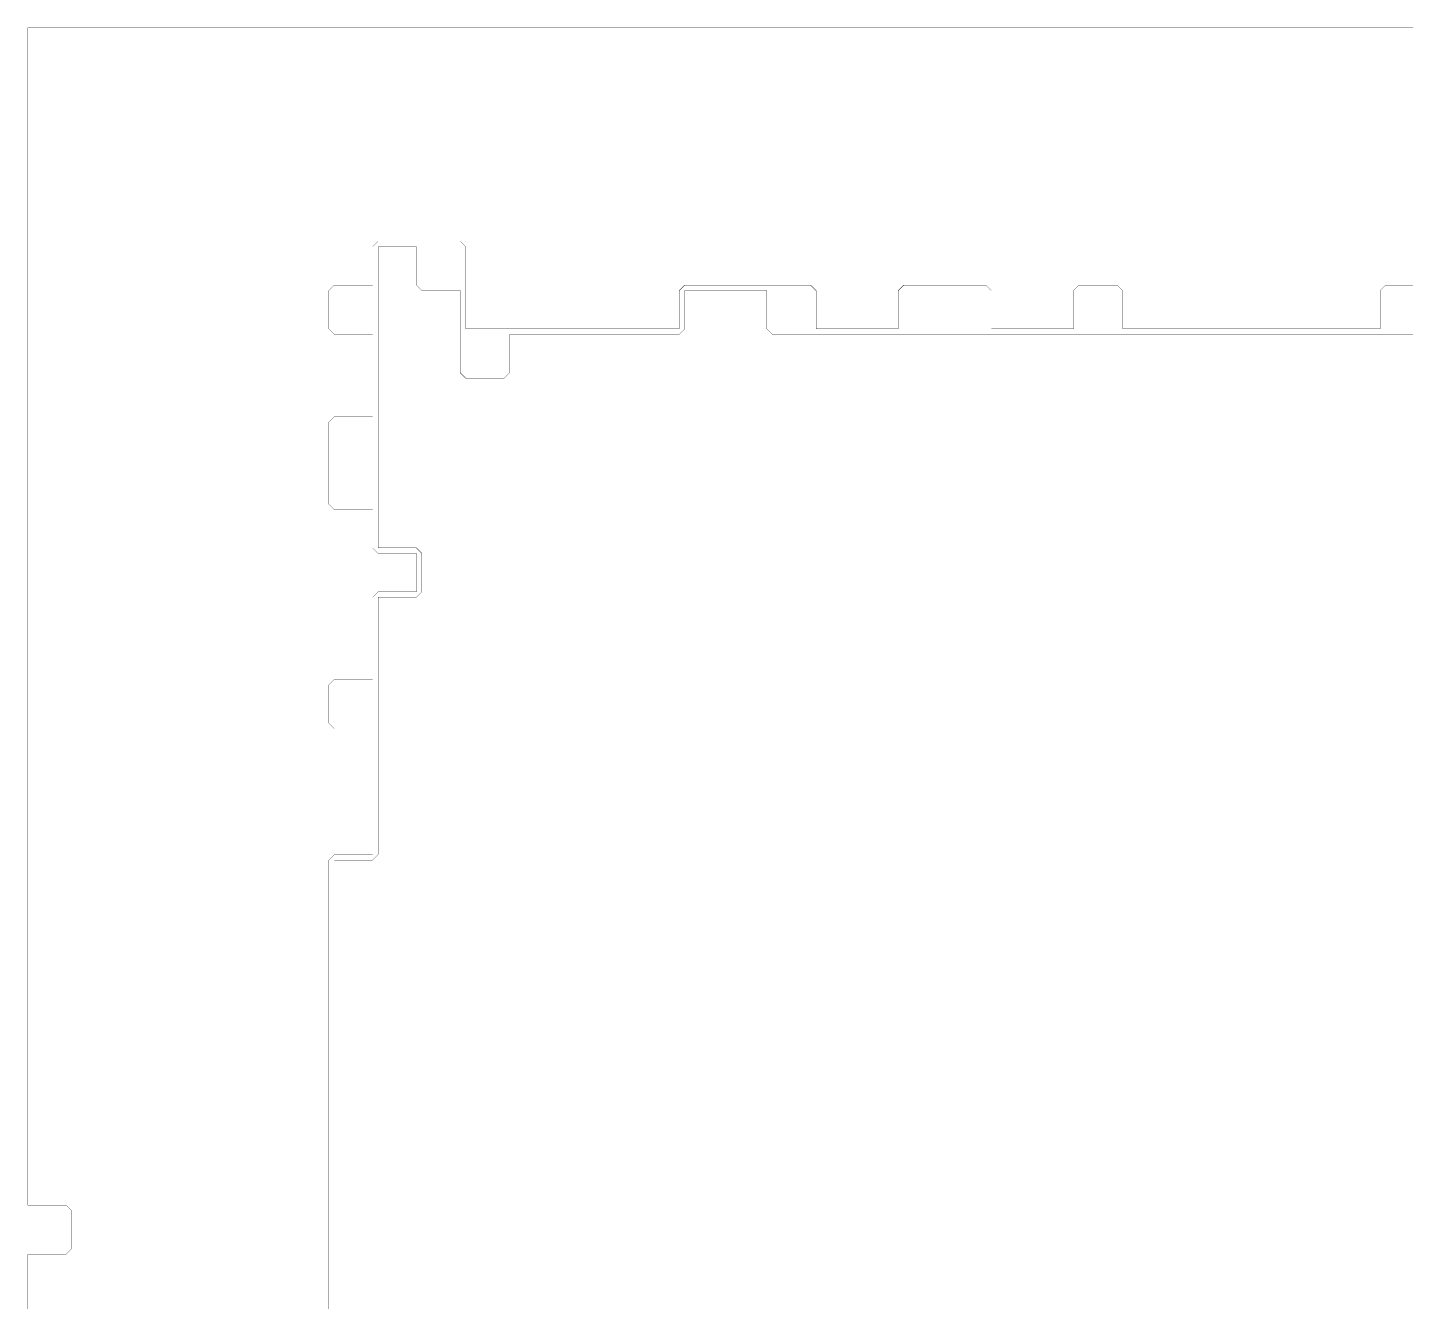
# Model space of a CAD drawing. Header units: metres. Extents: x 0 to 4990, y -4990 to 0.
# Drawn here: x 0 to 2461, y -2284 to 0 of the extents above; entities that cross this region are included whole.
import ezdxf

# ---------------------------------------------------------------- set-up
doc = ezdxf.new("R2010")
doc.units = ezdxf.units.M
doc.layers.add('conductor', color=1, linetype='Continuous')
doc.layers.add('substrate', color=5, linetype='Continuous')

msp = doc.modelspace()

# ---------------------------------------------------------------- linework, layer by layer
at = {"layer": 'conductor', "const_width": 0.5}
msp.add_lwpolyline([(2470.703125, -546.875), (2460.9375, -546.875), (2451.171875, -546.875), (2441.40625, -546.875), (2431.640625, -546.875), (2421.875, -546.875), (2412.109375, -546.875), (2402.34375, -546.875), (2392.578125, -546.875), (2382.8125, -546.875), (2373.046875, -546.875), (2363.28125, -546.875), (2353.515625, -546.875), (2343.75, -546.875), (2333.984375, -546.875), (2324.21875, -546.875), (2314.453125, -546.875), (2304.6875, -546.875), (2294.921875, -546.875), (2285.15625, -546.875), (2275.390625, -546.875), (2265.625, -546.875), (2255.859375, -546.875), (2246.09375, -546.875), (2236.328125, -546.875), (2226.5625, -546.875), (2216.796875, -546.875), (2207.03125, -546.875), (2197.265625, -546.875), (2187.5, -546.875), (2177.734375, -546.875), (2167.96875, -546.875), (2158.203125, -546.875), (2148.4375, -546.875), (2138.671875, -546.875), (2128.90625, -546.875), (2119.140625, -546.875), (2109.375, -546.875), (2099.609375, -546.875), (2089.84375, -546.875), (2080.078125, -546.875), (2070.3125, -546.875), (2060.546875, -546.875), (2050.78125, -546.875), (2041.015625, -546.875), (2031.25, -546.875), (2021.484375, -546.875), (2011.71875, -546.875), (2001.953125, -546.875), (1992.1875, -546.875), (1982.421875, -546.875), (1972.65625, -546.875), (1962.890625, -546.875), (1953.125, -546.875), (1943.359375, -546.875), (1933.59375, -546.875), (1923.828125, -546.875), (1914.0625, -546.875), (1904.296875, -546.875), (1894.53125, -546.875), (1884.765625, -546.875), (1875, -546.875), (1865.234375, -546.875), (1855.46875, -546.875), (1845.703125, -546.875), (1835.9375, -546.875), (1826.171875, -546.875), (1816.40625, -546.875), (1806.640625, -546.875), (1796.875, -546.875), (1787.109375, -546.875), (1777.34375, -546.875), (1767.578125, -546.875), (1757.8125, -546.875), (1748.046875, -546.875), (1738.28125, -546.875), (1728.515625, -546.875), (1718.75, -546.875), (1708.984375, -546.875), (1699.21875, -546.875), (1689.453125, -546.875), (1679.6875, -546.875), (1669.921875, -546.875), (1660.15625, -546.875), (1650.390625, -546.875), (1640.625, -546.875), (1630.859375, -546.875), (1621.09375, -546.875), (1611.328125, -546.875), (1601.5625, -546.875), (1591.796875, -546.875), (1582.03125, -546.875), (1572.265625, -546.875), (1562.5, -546.875), (1552.734375, -546.875), (1542.96875, -546.875), (1533.203125, -546.875), (1523.4375, -546.875), (1513.671875, -546.875), (1503.90625, -546.875), (1494.140625, -546.875), (1484.375, -546.875), (1474.609375, -546.875), (1464.84375, -546.875), (1455.078125, -546.875), (1445.3125, -546.875), (1435.546875, -546.875), (1425.78125, -546.875), (1416.015625, -546.875), (1406.25, -546.875), (1396.484375, -546.875), (1386.71875, -546.875), (1376.953125, -546.875), (1367.1875, -546.875), (1357.421875, -546.875), (1347.65625, -546.875), (1337.890625, -546.875), (1328.125, -546.875), (1318.359375, -537.109375), (1318.359375, -527.34375), (1318.359375, -517.578125), (1318.359375, -507.8125), (1318.359375, -498.046875), (1318.359375, -488.28125), (1318.359375, -478.515625), (1318.359375, -468.75), (1308.59375, -468.75), (1298.828125, -468.75), (1289.0625, -468.75), (1279.296875, -468.75), (1269.53125, -468.75), (1259.765625, -468.75), (1250, -468.75), (1240.234375, -468.75), (1230.46875, -468.75), (1220.703125, -468.75), (1210.9375, -468.75), (1201.171875, -468.75), (1191.40625, -468.75), (1181.640625, -468.75), (1171.875, -468.75), (1171.875, -478.515625), (1171.875, -488.28125), (1171.875, -498.046875), (1171.875, -507.8125), (1171.875, -517.578125), (1171.875, -527.34375), (1171.875, -537.109375), (1162.109375, -546.875), (1152.34375, -546.875), (1142.578125, -546.875), (1132.8125, -546.875), (1123.046875, -546.875), (1113.28125, -546.875), (1103.515625, -546.875), (1093.75, -546.875), (1083.984375, -546.875), (1074.21875, -546.875), (1064.453125, -546.875), (1054.6875, -546.875), (1044.921875, -546.875), (1035.15625, -546.875), (1025.390625, -546.875), (1015.625, -546.875), (1005.859375, -546.875), (996.09375, -546.875), (986.328125, -546.875), (976.5625, -546.875), (966.796875, -546.875), (957.03125, -546.875), (947.265625, -546.875), (937.5, -546.875), (927.734375, -546.875), (917.96875, -546.875), (908.203125, -546.875), (898.4375, -546.875), (888.671875, -546.875), (878.90625, -546.875), (869.140625, -546.875), (859.375, -546.875), (859.375, -556.640625), (859.375, -566.40625), (859.375, -576.171875), (859.375, -585.9375), (859.375, -595.703125), (859.375, -605.46875), (859.375, -615.234375), (849.609375, -625), (839.84375, -625), (830.078125, -625), (820.3125, -625), (810.546875, -625), (800.78125, -625), (791.015625, -625), (781.25, -625), (771.484375, -615.234375), (771.484375, -605.46875), (771.484375, -595.703125), (771.484375, -585.9375), (771.484375, -576.171875), (771.484375, -566.40625), (771.484375, -556.640625), (771.484375, -546.875), (771.484375, -537.109375), (771.484375, -527.34375), (771.484375, -517.578125), (771.484375, -507.8125), (771.484375, -498.046875), (771.484375, -488.28125), (771.484375, -478.515625), (771.484375, -468.75), (761.71875, -468.75), (751.953125, -468.75), (742.1875, -468.75), (732.421875, -468.75), (722.65625, -468.75), (712.890625, -468.75), (703.125, -468.75), (693.359375, -458.984375), (693.359375, -449.21875), (693.359375, -439.453125), (693.359375, -429.6875), (693.359375, -419.921875), (693.359375, -410.15625), (693.359375, -400.390625), (693.359375, -390.625), (683.59375, -390.625), (673.828125, -390.625), (664.0625, -390.625), (654.296875, -390.625), (644.53125, -390.625), (634.765625, -390.625), (625, -390.625), (625, -400.390625), (625, -410.15625), (625, -419.921875), (625, -429.6875), (625, -439.453125), (625, -449.21875), (625, -458.984375), (625, -468.75), (625, -478.515625), (625, -488.28125), (625, -498.046875), (625, -507.8125), (625, -517.578125), (625, -527.34375), (625, -537.109375), (625, -546.875), (625, -556.640625), (625, -566.40625), (625, -576.171875), (625, -585.9375), (625, -595.703125), (625, -605.46875), (625, -615.234375), (625, -625), (625, -634.765625), (625, -644.53125), (625, -654.296875), (625, -664.0625), (625, -673.828125), (625, -683.59375), (625, -693.359375), (625, -703.125), (625, -712.890625), (625, -722.65625), (625, -732.421875), (625, -742.1875), (625, -751.953125), (625, -761.71875), (625, -771.484375), (625, -781.25), (625, -791.015625), (625, -800.78125), (625, -810.546875), (625, -820.3125), (625, -830.078125), (625, -839.84375), (625, -849.609375), (625, -859.375), (625, -869.140625), (625, -878.90625), (625, -888.671875), (625, -898.4375), (625, -908.203125), (625, -917.96875), (625, -927.734375), (634.765625, -927.734375), (644.53125, -927.734375), (654.296875, -927.734375), (664.0625, -927.734375), (673.828125, -927.734375), (683.59375, -927.734375), (693.359375, -927.734375), (703.125, -937.5), (703.125, -947.265625), (703.125, -957.03125), (703.125, -966.796875), (703.125, -976.5625), (703.125, -986.328125), (703.125, -996.09375), (703.125, -1005.859375), (693.359375, -1015.625), (683.59375, -1015.625), (673.828125, -1015.625), (664.0625, -1015.625), (654.296875, -1015.625), (644.53125, -1015.625), (634.765625, -1015.625), (625, -1015.625), (625, -1025.390625), (625, -1035.15625), (625, -1044.921875), (625, -1054.6875), (625, -1064.453125), (625, -1074.21875), (625, -1083.984375), (625, -1093.75), (625, -1103.515625), (625, -1113.28125), (625, -1123.046875), (625, -1132.8125), (625, -1142.578125), (625, -1152.34375), (625, -1162.109375), (625, -1171.875), (625, -1181.640625), (625, -1191.40625), (625, -1201.171875), (625, -1210.9375), (625, -1220.703125), (625, -1230.46875), (625, -1240.234375), (625, -1250), (625, -1259.765625), (625, -1269.53125), (625, -1279.296875), (625, -1289.0625), (625, -1298.828125), (625, -1308.59375), (625, -1318.359375), (625, -1328.125), (625, -1337.890625), (625, -1347.65625), (625, -1357.421875), (625, -1367.1875), (625, -1376.953125), (625, -1386.71875), (625, -1396.484375), (625, -1406.25), (625, -1416.015625), (625, -1425.78125), (625, -1435.546875), (625, -1445.3125), (625, -1455.078125), (625, -1464.84375), (625, -1474.609375), (615.234375, -1484.375), (605.46875, -1484.375), (595.703125, -1484.375), (585.9375, -1484.375), (576.171875, -1484.375), (566.40625, -1484.375), (556.640625, -1484.375), (546.875, -1484.375), (546.875, -1494.140625), (546.875, -1503.90625), (546.875, -1513.671875), (546.875, -1523.4375), (546.875, -1533.203125), (546.875, -1542.96875), (546.875, -1552.734375), (546.875, -1562.5), (546.875, -1572.265625), (546.875, -1582.03125), (546.875, -1591.796875), (546.875, -1601.5625), (546.875, -1611.328125), (546.875, -1621.09375), (546.875, -1630.859375), (546.875, -1640.625), (546.875, -1650.390625), (546.875, -1660.15625), (546.875, -1669.921875), (546.875, -1679.6875), (546.875, -1689.453125), (546.875, -1699.21875), (546.875, -1708.984375), (546.875, -1718.75), (546.875, -1728.515625), (546.875, -1738.28125), (546.875, -1748.046875), (546.875, -1757.8125), (546.875, -1767.578125), (546.875, -1777.34375), (546.875, -1787.109375), (546.875, -1796.875), (546.875, -1806.640625), (546.875, -1816.40625), (546.875, -1826.171875), (546.875, -1835.9375), (546.875, -1845.703125), (546.875, -1855.46875), (546.875, -1865.234375), (546.875, -1875), (546.875, -1884.765625), (546.875, -1894.53125), (546.875, -1904.296875), (546.875, -1914.0625), (546.875, -1923.828125), (546.875, -1933.59375), (546.875, -1943.359375), (546.875, -1953.125), (546.875, -1962.890625), (546.875, -1972.65625), (546.875, -1982.421875), (546.875, -1992.1875), (546.875, -2001.953125), (546.875, -2011.71875), (546.875, -2021.484375), (546.875, -2031.25), (546.875, -2041.015625), (546.875, -2050.78125), (546.875, -2060.546875), (546.875, -2070.3125), (546.875, -2080.078125), (546.875, -2089.84375), (546.875, -2099.609375), (546.875, -2109.375), (546.875, -2119.140625), (546.875, -2128.90625), (546.875, -2138.671875), (546.875, -2148.4375), (546.875, -2158.203125), (546.875, -2167.96875), (546.875, -2177.734375), (546.875, -2187.5), (546.875, -2197.265625), (546.875, -2207.03125), (546.875, -2216.796875), (546.875, -2226.5625), (546.875, -2236.328125), (546.875, -2246.09375), (546.875, -2255.859375), (546.875, -2265.625), (546.875, -2275.390625), (546.875, -2285.15625)], dxfattribs=at)
at = {"layer": 'substrate', "const_width": 0.5}
for points in [[(2470.703125, 0), (2460.9375, 0), (2451.171875, 0), (2441.40625, 0), (2431.640625, 0), (2421.875, 0), (2412.109375, 0), (2402.34375, 0), (2392.578125, 0), (2382.8125, 0), (2373.046875, 0), (2363.28125, 0), (2353.515625, 0), (2343.75, 0), (2333.984375, 0), (2324.21875, 0), (2314.453125, 0), (2304.6875, 0), (2294.921875, 0), (2285.15625, 0), (2275.390625, 0), (2265.625, 0), (2255.859375, 0), (2246.09375, 0), (2236.328125, 0), (2226.5625, 0), (2216.796875, 0), (2207.03125, 0), (2197.265625, 0), (2187.5, 0), (2177.734375, 0), (2167.96875, 0), (2158.203125, 0), (2148.4375, 0), (2138.671875, 0), (2128.90625, 0), (2119.140625, 0), (2109.375, 0), (2099.609375, 0), (2089.84375, 0), (2080.078125, 0), (2070.3125, 0), (2060.546875, 0), (2050.78125, 0), (2041.015625, 0), (2031.25, 0), (2021.484375, 0), (2011.71875, 0), (2001.953125, 0), (1992.1875, 0), (1982.421875, 0), (1972.65625, 0), (1962.890625, 0), (1953.125, 0), (1943.359375, 0), (1933.59375, 0), (1923.828125, 0), (1914.0625, 0), (1904.296875, 0), (1894.53125, 0), (1884.765625, 0), (1875, 0), (1865.234375, 0), (1855.46875, 0), (1845.703125, 0), (1835.9375, 0), (1826.171875, 0), (1816.40625, 0), (1806.640625, 0), (1796.875, 0), (1787.109375, 0), (1777.34375, 0), (1767.578125, 0), (1757.8125, 0), (1748.046875, 0), (1738.28125, 0), (1728.515625, 0), (1718.75, 0), (1708.984375, 0), (1699.21875, 0), (1689.453125, 0), (1679.6875, 0), (1669.921875, 0), (1660.15625, 0), (1650.390625, 0), (1640.625, 0), (1630.859375, 0), (1621.09375, 0), (1611.328125, 0), (1601.5625, 0), (1591.796875, 0), (1582.03125, 0), (1572.265625, 0), (1562.5, 0), (1552.734375, 0), (1542.96875, 0), (1533.203125, 0), (1523.4375, 0), (1513.671875, 0), (1503.90625, 0), (1494.140625, 0), (1484.375, 0), (1474.609375, 0), (1464.84375, 0), (1455.078125, 0), (1445.3125, 0), (1435.546875, 0), (1425.78125, 0), (1416.015625, 0), (1406.25, 0), (1396.484375, 0), (1386.71875, 0), (1376.953125, 0), (1367.1875, 0), (1357.421875, 0), (1347.65625, 0), (1337.890625, 0), (1328.125, 0), (1318.359375, 0), (1308.59375, 0), (1298.828125, 0), (1289.0625, 0), (1279.296875, 0), (1269.53125, 0), (1259.765625, 0), (1250, 0), (1240.234375, 0), (1230.46875, 0), (1220.703125, 0), (1210.9375, 0), (1201.171875, 0), (1191.40625, 0), (1181.640625, 0), (1171.875, 0), (1162.109375, 0), (1152.34375, 0), (1142.578125, 0), (1132.8125, 0), (1123.046875, 0), (1113.28125, 0), (1103.515625, 0), (1093.75, 0), (1083.984375, 0), (1074.21875, 0), (1064.453125, 0), (1054.6875, 0), (1044.921875, 0), (1035.15625, 0), (1025.390625, 0), (1015.625, 0), (1005.859375, 0), (996.09375, 0), (986.328125, 0), (976.5625, 0), (966.796875, 0), (957.03125, 0), (947.265625, 0), (937.5, 0), (927.734375, 0), (917.96875, 0), (908.203125, 0), (898.4375, 0), (888.671875, 0), (878.90625, 0), (869.140625, 0), (859.375, 0), (849.609375, 0), (839.84375, 0), (830.078125, 0), (820.3125, 0), (810.546875, 0), (800.78125, 0), (791.015625, 0), (781.25, 0), (771.484375, 0), (761.71875, 0), (751.953125, 0), (742.1875, 0), (732.421875, 0), (722.65625, 0), (712.890625, 0), (703.125, 0), (693.359375, 0), (683.59375, 0), (673.828125, 0), (664.0625, 0), (654.296875, 0), (644.53125, 0), (634.765625, 0), (625, 0), (615.234375, 0), (605.46875, 0), (595.703125, 0), (585.9375, 0), (576.171875, 0), (566.40625, 0), (556.640625, 0), (546.875, 0), (537.109375, 0), (527.34375, 0), (517.578125, 0), (507.8125, 0), (498.046875, 0), (488.28125, 0), (478.515625, 0), (468.75, 0), (458.984375, 0), (449.21875, 0), (439.453125, 0), (429.6875, 0), (419.921875, 0), (410.15625, 0), (400.390625, 0), (390.625, 0), (380.859375, 0), (371.09375, 0), (361.328125, 0), (351.5625, 0), (341.796875, 0), (332.03125, 0), (322.265625, 0), (312.5, 0), (302.734375, 0), (292.96875, 0), (283.203125, 0), (273.4375, 0), (263.671875, 0), (253.90625, 0), (244.140625, 0), (234.375, 0), (224.609375, 0), (214.84375, 0), (205.078125, 0), (195.3125, 0), (185.546875, 0), (175.78125, 0), (166.015625, 0), (156.25, 0), (146.484375, 0), (136.71875, 0), (126.953125, 0), (117.1875, 0), (107.421875, 0), (97.65625, 0), (87.890625, 0), (78.125, 0), (68.359375, 0), (58.59375, 0), (48.828125, 0), (39.0625, 0), (29.296875, 0), (19.53125, 0), (9.765625, 0), (0, 0), (0, -9.765625), (0, -19.53125), (0, -29.296875), (0, -39.0625), (0, -48.828125), (0, -58.59375), (0, -68.359375), (0, -78.125), (0, -87.890625), (0, -97.65625), (0, -107.421875), (0, -117.1875), (0, -126.953125), (0, -136.71875), (0, -146.484375), (0, -156.25), (0, -166.015625), (0, -175.78125), (0, -185.546875), (0, -195.3125), (0, -205.078125), (0, -214.84375), (0, -224.609375), (0, -234.375), (0, -244.140625), (0, -253.90625), (0, -263.671875), (0, -273.4375), (0, -283.203125), (0, -292.96875), (0, -302.734375), (0, -312.5), (0, -322.265625), (0, -332.03125), (0, -341.796875), (0, -351.5625), (0, -361.328125), (0, -371.09375), (0, -380.859375), (0, -390.625), (0, -400.390625), (0, -410.15625), (0, -419.921875), (0, -429.6875), (0, -439.453125), (0, -449.21875), (0, -458.984375), (0, -468.75), (0, -478.515625), (0, -488.28125), (0, -498.046875), (0, -507.8125), (0, -517.578125), (0, -527.34375), (0, -537.109375), (0, -546.875), (0, -556.640625), (0, -566.40625), (0, -576.171875), (0, -585.9375), (0, -595.703125), (0, -605.46875), (0, -615.234375), (0, -625), (0, -634.765625), (0, -644.53125), (0, -654.296875), (0, -664.0625), (0, -673.828125), (0, -683.59375), (0, -693.359375), (0, -703.125), (0, -712.890625), (0, -722.65625), (0, -732.421875), (0, -742.1875), (0, -751.953125), (0, -761.71875), (0, -771.484375), (0, -781.25), (0, -791.015625), (0, -800.78125), (0, -810.546875), (0, -820.3125), (0, -830.078125), (0, -839.84375), (0, -849.609375), (0, -859.375), (0, -869.140625), (0, -878.90625), (0, -888.671875), (0, -898.4375), (0, -908.203125), (0, -917.96875), (0, -927.734375), (0, -937.5), (0, -947.265625), (0, -957.03125), (0, -966.796875), (0, -976.5625), (0, -986.328125), (0, -996.09375), (0, -1005.859375), (0, -1015.625), (0, -1025.390625), (0, -1035.15625), (0, -1044.921875), (0, -1054.6875), (0, -1064.453125), (0, -1074.21875), (0, -1083.984375), (0, -1093.75), (0, -1103.515625), (0, -1113.28125), (0, -1123.046875), (0, -1132.8125), (0, -1142.578125), (0, -1152.34375), (0, -1162.109375), (0, -1171.875), (0, -1181.640625), (0, -1191.40625), (0, -1201.171875), (0, -1210.9375), (0, -1220.703125), (0, -1230.46875), (0, -1240.234375), (0, -1250), (0, -1259.765625), (0, -1269.53125), (0, -1279.296875), (0, -1289.0625), (0, -1298.828125), (0, -1308.59375), (0, -1318.359375), (0, -1328.125), (0, -1337.890625), (0, -1347.65625), (0, -1357.421875), (0, -1367.1875), (0, -1376.953125), (0, -1386.71875), (0, -1396.484375), (0, -1406.25), (0, -1416.015625), (0, -1425.78125), (0, -1435.546875), (0, -1445.3125), (0, -1455.078125), (0, -1464.84375), (0, -1474.609375), (0, -1484.375), (0, -1494.140625), (0, -1503.90625), (0, -1513.671875), (0, -1523.4375), (0, -1533.203125), (0, -1542.96875), (0, -1552.734375), (0, -1562.5), (0, -1572.265625), (0, -1582.03125), (0, -1591.796875), (0, -1601.5625), (0, -1611.328125), (0, -1621.09375), (0, -1630.859375), (0, -1640.625), (0, -1650.390625), (0, -1660.15625), (0, -1669.921875), (0, -1679.6875), (0, -1689.453125), (0, -1699.21875), (0, -1708.984375), (0, -1718.75), (0, -1728.515625), (0, -1738.28125), (0, -1748.046875), (0, -1757.8125), (0, -1767.578125), (0, -1777.34375), (0, -1787.109375), (0, -1796.875), (0, -1806.640625), (0, -1816.40625), (0, -1826.171875), (0, -1835.9375), (0, -1845.703125), (0, -1855.46875), (0, -1865.234375), (0, -1875), (0, -1884.765625), (0, -1894.53125), (0, -1904.296875), (0, -1914.0625), (0, -1923.828125), (0, -1933.59375), (0, -1943.359375), (0, -1953.125), (0, -1962.890625), (0, -1972.65625), (0, -1982.421875), (0, -1992.1875), (0, -2001.953125), (0, -2011.71875), (0, -2021.484375), (0, -2031.25), (0, -2041.015625), (0, -2050.78125), (0, -2060.546875), (0, -2070.3125), (0, -2080.078125), (0, -2089.84375), (0, -2099.609375), (9.765625, -2099.609375), (19.53125, -2099.609375), (29.296875, -2099.609375), (39.0625, -2099.609375), (48.828125, -2099.609375), (58.59375, -2099.609375), (68.359375, -2099.609375), (78.125, -2109.375), (78.125, -2119.140625), (78.125, -2128.90625), (78.125, -2138.671875), (78.125, -2148.4375), (78.125, -2158.203125), (78.125, -2167.96875), (78.125, -2177.734375), (68.359375, -2187.5), (58.59375, -2187.5), (48.828125, -2187.5), (39.0625, -2187.5), (29.296875, -2187.5), (19.53125, -2187.5), (9.765625, -2187.5), (0, -2187.5), (0, -2197.265625), (0, -2207.03125), (0, -2216.796875), (0, -2226.5625), (0, -2236.328125), (0, -2246.09375), (0, -2255.859375), (0, -2265.625), (0, -2275.390625), (0, -2285.15625)], [(537.109375, -2285.15625), (537.109375, -2275.390625), (537.109375, -2265.625), (537.109375, -2255.859375), (537.109375, -2246.09375), (537.109375, -2236.328125), (537.109375, -2226.5625), (537.109375, -2216.796875), (537.109375, -2207.03125), (537.109375, -2197.265625), (537.109375, -2187.5), (537.109375, -2177.734375), (537.109375, -2167.96875), (537.109375, -2158.203125), (537.109375, -2148.4375), (537.109375, -2138.671875), (537.109375, -2128.90625), (537.109375, -2119.140625), (537.109375, -2109.375), (537.109375, -2099.609375), (537.109375, -2089.84375), (537.109375, -2080.078125), (537.109375, -2070.3125), (537.109375, -2060.546875), (537.109375, -2050.78125), (537.109375, -2041.015625), (537.109375, -2031.25), (537.109375, -2021.484375), (537.109375, -2011.71875), (537.109375, -2001.953125), (537.109375, -1992.1875), (537.109375, -1982.421875), (537.109375, -1972.65625), (537.109375, -1962.890625), (537.109375, -1953.125), (537.109375, -1943.359375), (537.109375, -1933.59375), (537.109375, -1923.828125), (537.109375, -1914.0625), (537.109375, -1904.296875), (537.109375, -1894.53125), (537.109375, -1884.765625), (537.109375, -1875), (537.109375, -1865.234375), (537.109375, -1855.46875), (537.109375, -1845.703125), (537.109375, -1835.9375), (537.109375, -1826.171875), (537.109375, -1816.40625), (537.109375, -1806.640625), (537.109375, -1796.875), (537.109375, -1787.109375), (537.109375, -1777.34375), (537.109375, -1767.578125), (537.109375, -1757.8125), (537.109375, -1748.046875), (537.109375, -1738.28125), (537.109375, -1728.515625), (537.109375, -1718.75), (537.109375, -1708.984375), (537.109375, -1699.21875), (537.109375, -1689.453125), (537.109375, -1679.6875), (537.109375, -1669.921875), (537.109375, -1660.15625), (537.109375, -1650.390625), (537.109375, -1640.625), (537.109375, -1630.859375), (537.109375, -1621.09375), (537.109375, -1611.328125), (537.109375, -1601.5625), (537.109375, -1591.796875), (537.109375, -1582.03125), (537.109375, -1572.265625), (537.109375, -1562.5), (537.109375, -1552.734375), (537.109375, -1542.96875), (537.109375, -1533.203125), (537.109375, -1523.4375), (537.109375, -1513.671875), (537.109375, -1503.90625), (537.109375, -1494.140625), (537.109375, -1484.375), (546.875, -1474.609375), (556.640625, -1474.609375), (566.40625, -1474.609375), (576.171875, -1474.609375), (585.9375, -1474.609375), (595.703125, -1474.609375), (605.46875, -1474.609375), (615.234375, -1474.609375), (615.234375, -1464.84375), (615.234375, -1455.078125), (615.234375, -1445.3125), (615.234375, -1435.546875), (615.234375, -1425.78125), (615.234375, -1416.015625), (615.234375, -1406.25), (615.234375, -1396.484375), (615.234375, -1386.71875), (615.234375, -1376.953125), (615.234375, -1367.1875), (615.234375, -1357.421875), (615.234375, -1347.65625), (615.234375, -1337.890625), (615.234375, -1328.125), (615.234375, -1318.359375), (615.234375, -1308.59375), (615.234375, -1298.828125), (615.234375, -1289.0625), (615.234375, -1279.296875), (615.234375, -1269.53125), (615.234375, -1259.765625), (615.234375, -1250), (605.46875, -1250), (595.703125, -1250), (585.9375, -1250), (576.171875, -1250), (566.40625, -1250), (556.640625, -1250), (546.875, -1250), (537.109375, -1240.234375), (537.109375, -1230.46875), (537.109375, -1220.703125), (537.109375, -1210.9375), (537.109375, -1201.171875), (537.109375, -1191.40625), (537.109375, -1181.640625), (537.109375, -1171.875), (546.875, -1162.109375), (556.640625, -1162.109375), (566.40625, -1162.109375), (576.171875, -1162.109375), (585.9375, -1162.109375), (595.703125, -1162.109375), (605.46875, -1162.109375), (615.234375, -1162.109375), (615.234375, -1152.34375), (615.234375, -1142.578125), (615.234375, -1132.8125), (615.234375, -1123.046875), (615.234375, -1113.28125), (615.234375, -1103.515625), (615.234375, -1093.75), (615.234375, -1083.984375), (615.234375, -1074.21875), (615.234375, -1064.453125), (615.234375, -1054.6875), (615.234375, -1044.921875), (615.234375, -1035.15625), (615.234375, -1025.390625), (615.234375, -1015.625), (625, -1005.859375), (634.765625, -1005.859375), (644.53125, -1005.859375), (654.296875, -1005.859375), (664.0625, -1005.859375), (673.828125, -1005.859375), (683.59375, -1005.859375), (693.359375, -1005.859375), (693.359375, -996.09375), (693.359375, -986.328125), (693.359375, -976.5625), (693.359375, -966.796875), (693.359375, -957.03125), (693.359375, -947.265625), (693.359375, -937.5), (683.59375, -937.5), (673.828125, -937.5), (664.0625, -937.5), (654.296875, -937.5), (644.53125, -937.5), (634.765625, -937.5), (625, -937.5), (615.234375, -927.734375), (615.234375, -917.96875), (615.234375, -908.203125), (615.234375, -898.4375), (615.234375, -888.671875), (615.234375, -878.90625), (615.234375, -869.140625), (615.234375, -859.375), (605.46875, -859.375), (595.703125, -859.375), (585.9375, -859.375), (576.171875, -859.375), (566.40625, -859.375), (556.640625, -859.375), (546.875, -859.375), (537.109375, -849.609375), (537.109375, -839.84375), (537.109375, -830.078125), (537.109375, -820.3125), (537.109375, -810.546875), (537.109375, -800.78125), (537.109375, -791.015625), (537.109375, -781.25), (537.109375, -771.484375), (537.109375, -761.71875), (537.109375, -751.953125), (537.109375, -742.1875), (537.109375, -732.421875), (537.109375, -722.65625), (537.109375, -712.890625), (537.109375, -703.125), (546.875, -693.359375), (556.640625, -693.359375), (566.40625, -693.359375), (576.171875, -693.359375), (585.9375, -693.359375), (595.703125, -693.359375), (605.46875, -693.359375), (615.234375, -693.359375), (615.234375, -683.59375), (615.234375, -673.828125), (615.234375, -664.0625), (615.234375, -654.296875), (615.234375, -644.53125), (615.234375, -634.765625), (615.234375, -625), (615.234375, -615.234375), (615.234375, -605.46875), (615.234375, -595.703125), (615.234375, -585.9375), (615.234375, -576.171875), (615.234375, -566.40625), (615.234375, -556.640625), (615.234375, -546.875), (605.46875, -546.875), (595.703125, -546.875), (585.9375, -546.875), (576.171875, -546.875), (566.40625, -546.875), (556.640625, -546.875), (546.875, -546.875), (537.109375, -537.109375), (537.109375, -527.34375), (537.109375, -517.578125), (537.109375, -507.8125), (537.109375, -498.046875), (537.109375, -488.28125), (537.109375, -478.515625), (537.109375, -468.75), (546.875, -458.984375), (556.640625, -458.984375), (566.40625, -458.984375), (576.171875, -458.984375), (585.9375, -458.984375), (595.703125, -458.984375), (605.46875, -458.984375), (615.234375, -458.984375), (615.234375, -449.21875), (615.234375, -439.453125), (615.234375, -429.6875), (615.234375, -419.921875), (615.234375, -410.15625), (615.234375, -400.390625), (615.234375, -390.625), (625, -380.859375), (634.765625, -380.859375), (644.53125, -380.859375), (654.296875, -380.859375), (664.0625, -380.859375), (673.828125, -380.859375), (683.59375, -380.859375), (693.359375, -380.859375), (703.125, -380.859375), (712.890625, -380.859375), (722.65625, -380.859375), (732.421875, -380.859375), (742.1875, -380.859375), (751.953125, -380.859375), (761.71875, -380.859375), (771.484375, -380.859375), (781.25, -390.625), (781.25, -400.390625), (781.25, -410.15625), (781.25, -419.921875), (781.25, -429.6875), (781.25, -439.453125), (781.25, -449.21875), (781.25, -458.984375), (781.25, -468.75), (781.25, -478.515625), (781.25, -488.28125), (781.25, -498.046875), (781.25, -507.8125), (781.25, -517.578125), (781.25, -527.34375), (781.25, -537.109375), (791.015625, -537.109375), (800.78125, -537.109375), (810.546875, -537.109375), (820.3125, -537.109375), (830.078125, -537.109375), (839.84375, -537.109375), (849.609375, -537.109375), (859.375, -537.109375), (869.140625, -537.109375), (878.90625, -537.109375), (888.671875, -537.109375), (898.4375, -537.109375), (908.203125, -537.109375), (917.96875, -537.109375), (927.734375, -537.109375), (937.5, -537.109375), (947.265625, -537.109375), (957.03125, -537.109375), (966.796875, -537.109375), (976.5625, -537.109375), (986.328125, -537.109375), (996.09375, -537.109375), (1005.859375, -537.109375), (1015.625, -537.109375), (1025.390625, -537.109375), (1035.15625, -537.109375), (1044.921875, -537.109375), (1054.6875, -537.109375), (1064.453125, -537.109375), (1074.21875, -537.109375), (1083.984375, -537.109375), (1093.75, -537.109375), (1103.515625, -537.109375), (1113.28125, -537.109375), (1123.046875, -537.109375), (1132.8125, -537.109375), (1142.578125, -537.109375), (1152.34375, -537.109375), (1162.109375, -537.109375), (1162.109375, -527.34375), (1162.109375, -517.578125), (1162.109375, -507.8125), (1162.109375, -498.046875), (1162.109375, -488.28125), (1162.109375, -478.515625), (1162.109375, -468.75), (1171.875, -458.984375), (1181.640625, -458.984375), (1191.40625, -458.984375), (1201.171875, -458.984375), (1210.9375, -458.984375), (1220.703125, -458.984375), (1230.46875, -458.984375), (1240.234375, -458.984375), (1250, -458.984375), (1259.765625, -458.984375), (1269.53125, -458.984375), (1279.296875, -458.984375), (1289.0625, -458.984375), (1298.828125, -458.984375), (1308.59375, -458.984375), (1318.359375, -458.984375), (1328.125, -458.984375), (1337.890625, -458.984375), (1347.65625, -458.984375), (1357.421875, -458.984375), (1367.1875, -458.984375), (1376.953125, -458.984375), (1386.71875, -458.984375), (1396.484375, -458.984375), (1406.25, -468.75), (1406.25, -478.515625), (1406.25, -488.28125), (1406.25, -498.046875), (1406.25, -507.8125), (1406.25, -517.578125), (1406.25, -527.34375), (1406.25, -537.109375), (1416.015625, -537.109375), (1425.78125, -537.109375), (1435.546875, -537.109375), (1445.3125, -537.109375), (1455.078125, -537.109375), (1464.84375, -537.109375), (1474.609375, -537.109375), (1484.375, -537.109375), (1494.140625, -537.109375), (1503.90625, -537.109375), (1513.671875, -537.109375), (1523.4375, -537.109375), (1533.203125, -537.109375), (1542.96875, -537.109375), (1552.734375, -537.109375), (1552.734375, -527.34375), (1552.734375, -517.578125), (1552.734375, -507.8125), (1552.734375, -498.046875), (1552.734375, -488.28125), (1552.734375, -478.515625), (1552.734375, -468.75), (1562.5, -458.984375), (1572.265625, -458.984375), (1582.03125, -458.984375), (1591.796875, -458.984375), (1601.5625, -458.984375), (1611.328125, -458.984375), (1621.09375, -458.984375), (1630.859375, -458.984375), (1640.625, -458.984375), (1650.390625, -458.984375), (1660.15625, -458.984375), (1669.921875, -458.984375), (1679.6875, -458.984375), (1689.453125, -458.984375), (1699.21875, -458.984375), (1708.984375, -458.984375), (1718.75, -468.75), (1718.75, -478.515625), (1718.75, -488.28125), (1718.75, -498.046875), (1718.75, -507.8125), (1718.75, -517.578125), (1718.75, -527.34375), (1718.75, -537.109375), (1728.515625, -537.109375), (1738.28125, -537.109375), (1748.046875, -537.109375), (1757.8125, -537.109375), (1767.578125, -537.109375), (1777.34375, -537.109375), (1787.109375, -537.109375), (1796.875, -537.109375), (1806.640625, -537.109375), (1816.40625, -537.109375), (1826.171875, -537.109375), (1835.9375, -537.109375), (1845.703125, -537.109375), (1855.46875, -537.109375), (1865.234375, -537.109375), (1865.234375, -527.34375), (1865.234375, -517.578125), (1865.234375, -507.8125), (1865.234375, -498.046875), (1865.234375, -488.28125), (1865.234375, -478.515625), (1865.234375, -468.75), (1875, -458.984375), (1884.765625, -458.984375), (1894.53125, -458.984375), (1904.296875, -458.984375), (1914.0625, -458.984375), (1923.828125, -458.984375), (1933.59375, -458.984375), (1943.359375, -458.984375), (1953.125, -468.75), (1953.125, -478.515625), (1953.125, -488.28125), (1953.125, -498.046875), (1953.125, -507.8125), (1953.125, -517.578125), (1953.125, -527.34375), (1953.125, -537.109375), (1962.890625, -537.109375), (1972.65625, -537.109375), (1982.421875, -537.109375), (1992.1875, -537.109375), (2001.953125, -537.109375), (2011.71875, -537.109375), (2021.484375, -537.109375), (2031.25, -537.109375), (2041.015625, -537.109375), (2050.78125, -537.109375), (2060.546875, -537.109375), (2070.3125, -537.109375), (2080.078125, -537.109375), (2089.84375, -537.109375), (2099.609375, -537.109375), (2109.375, -537.109375), (2119.140625, -537.109375), (2128.90625, -537.109375), (2138.671875, -537.109375), (2148.4375, -537.109375), (2158.203125, -537.109375), (2167.96875, -537.109375), (2177.734375, -537.109375), (2187.5, -537.109375), (2197.265625, -537.109375), (2207.03125, -537.109375), (2216.796875, -537.109375), (2226.5625, -537.109375), (2236.328125, -537.109375), (2246.09375, -537.109375), (2255.859375, -537.109375), (2265.625, -537.109375), (2275.390625, -537.109375), (2285.15625, -537.109375), (2294.921875, -537.109375), (2304.6875, -537.109375), (2314.453125, -537.109375), (2324.21875, -537.109375), (2333.984375, -537.109375), (2343.75, -537.109375), (2353.515625, -537.109375), (2363.28125, -537.109375), (2373.046875, -537.109375), (2382.8125, -537.109375), (2392.578125, -537.109375), (2402.34375, -537.109375), (2412.109375, -537.109375), (2412.109375, -527.34375), (2412.109375, -517.578125), (2412.109375, -507.8125), (2412.109375, -498.046875), (2412.109375, -488.28125), (2412.109375, -478.515625), (2412.109375, -468.75), (2421.875, -458.984375), (2431.640625, -458.984375), (2441.40625, -458.984375), (2451.171875, -458.984375), (2460.9375, -458.984375), (2470.703125, -458.984375)]]:
    msp.add_lwpolyline(points, dxfattribs=at)

doc.saveas('drawing.dxf')
